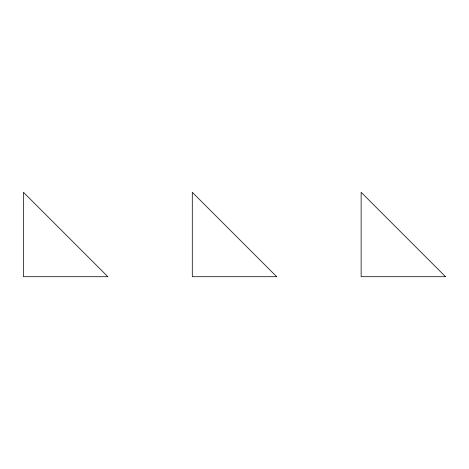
<?xml version="1.0" encoding="UTF-8"?>
<svg xmlns="http://www.w3.org/2000/svg" width="469" height="469" viewBox="0 0 469 469"><rect width="100%" height="100%" fill="white"/><g stroke="black" fill="none" stroke-linecap="round" stroke-linejoin="round"><path stroke-width="0.7" d="M107.87 276.71L23.45 276.71L23.45 192.29L107.87 276.71M276.71 276.71L192.29 276.71L192.29 192.29L276.71 276.71M445.55 276.71L361.13 276.71L361.13 192.29L445.55 276.71"/></g></svg>
